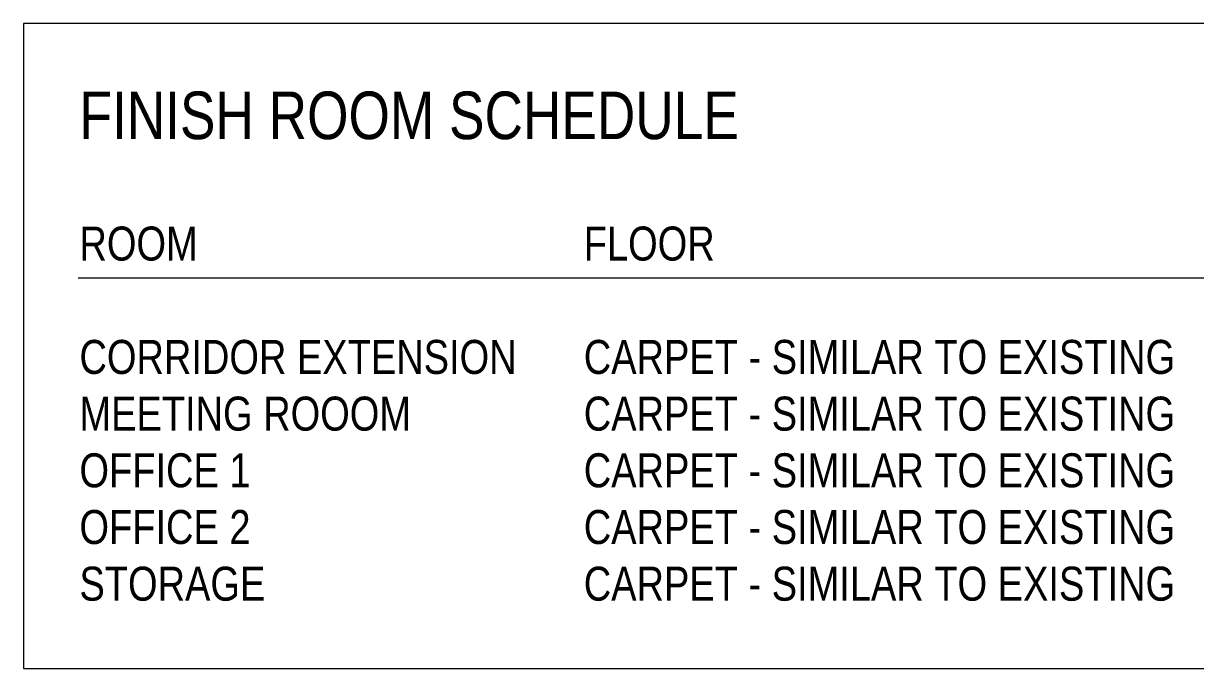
# Model space of a CAD drawing. Header units: inches. Extents: x -2978 to 4308, y -21 to 2608.
# Drawn here: x -382 to -209.7, y 1930.3 to 2025.2 of the extents above; entities that cross this region are included whole.
import ezdxf

# ---------------------------------------------------------------- set-up
doc = ezdxf.new("R2010")
doc.units = ezdxf.units.IN
doc.header["$LTSCALE"] = 0.2
doc.header["$MEASUREMENT"] = 0
doc.layers.add('Annotations', color=40, linetype='CONTINUOUS', lineweight=5)
doc.styles.get("Standard").update_dxf_attribs({"font": 'arial.ttf', "width": 0.8})

msp = doc.modelspace()

# ---------------------------------------------------------------- linework, layer by layer
at = {"layer": 'Annotations'}
msp.add_line((-48.029, 1987.73), (-373.917, 1987.73), dxfattribs=at)
msp.add_lwpolyline([(-381.963, 2025.193), (-381.963, 1930.343), (-39.58, 1930.343), (-39.58, 2025.193)], close=True, dxfattribs=at)

# ---------------------------------------------------------------- texts
at = {"layer": 'Annotations', "width": 237.29826, "attachment_point": 1}
for s, insert, char_height in [('{FINISH ROOM SCHEDULE}', (-373.729, 2015.179), 7), ('{ROOM\\P\\PCORRIDOR EXTENSION\\PMEETING ROOOM\\POFFICE 1\\POFFICE 2\\PSTORAGE}', (-373.729, 1995.331), 5), ('{FLOOR\\P\\PCARPET - SIMILAR TO EXISTING\\PCARPET - SIMILAR TO EXISTING\\PCARPET - SIMILAR TO EXISTING\\PCARPET - SIMILAR TO EXISTING\\PCARPET - SIMILAR TO EXISTING}', (-299.599, 1995.331), 5)]:
    msp.add_mtext(s, dxfattribs=dict(at, insert=insert, char_height=char_height))

doc.saveas('drawing.dxf')
